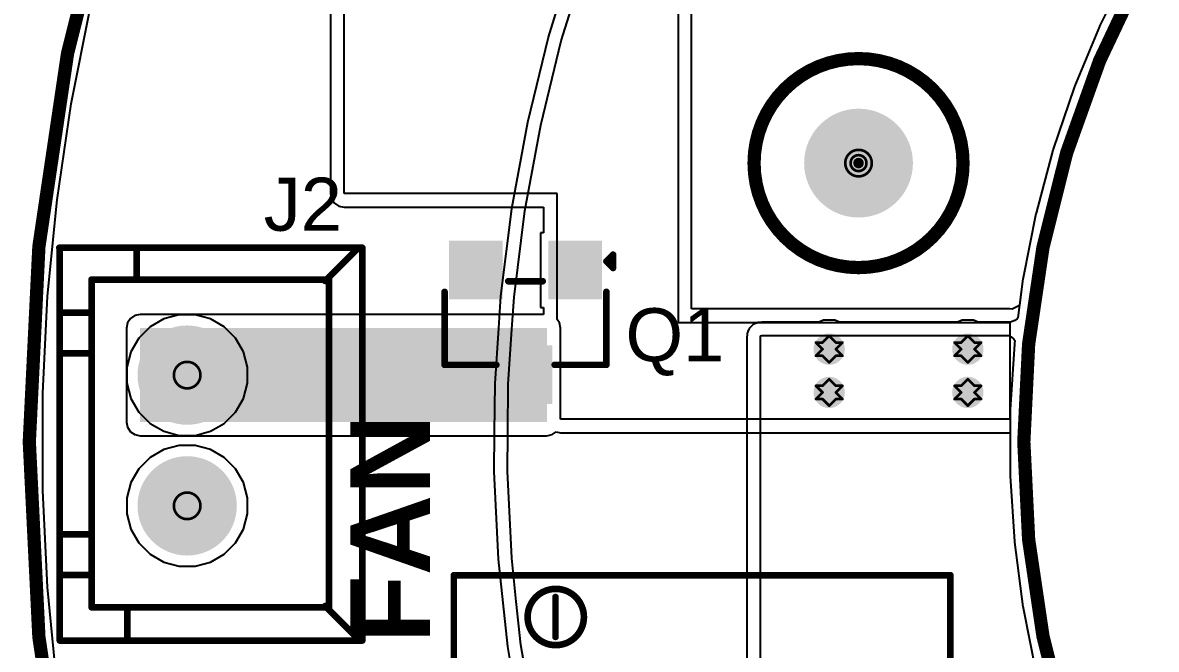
# Model space of a CAD drawing. Header units: inches. Extents: x -38 to 391, y -38 to 85.
# Drawn here: x -38.23 to -16.52, y -3.97 to 8.02 of the extents above; entities that cross this region are included whole.
import ezdxf

# ---------------------------------------------------------------- set-up
doc = ezdxf.new("R2010")
doc.units = ezdxf.units.IN
for name, color, linetype in [('Board Outline', 216, 'Continuous'), ('Bottom Layer', 5, 'Continuous'), ('Bottom Solder', 6, 'Continuous'), ('Dimension', 6, 'Continuous'), ('Drill Drawing', 1, 'Continuous'), ('Multi-Layer', 9, 'Continuous'), ('Pad Holes', 156, 'Continuous'), ('Top Layer', 1, 'Continuous'), ('Top Overlay', 2, 'Continuous'), ('Top Paste', 8, 'Continuous'), ('Top Solder', 216, 'Continuous'), ('Via Holes', 16, 'Continuous')]:
    doc.layers.add(name, color=color, linetype=linetype)
doc.styles.add('Arial', font='', dxfattribs={"height": 0.2})
doc.styles.add('Arial_Bold', font='', dxfattribs={"height": 0.2})
doc.styles.get('Arial').set_extended_font_data('Arial')
doc.styles.get('Arial_Bold').set_extended_font_data('Arial', bold=True)

msp = doc.modelspace()

# ---------------------------------------------------------------- hatches: boundary and pattern name
at = {"layer": 'Bottom Layer'}
h = msp.add_hatch(color=5, dxfattribs=at)
edge = h.paths.add_edge_path()
edge.add_arc((-35.07742794, 1.27635762), 0.8999982, 0, 360)
h = msp.add_hatch(color=5, dxfattribs=at)
edge = h.paths.add_edge_path()
edge.add_arc((-22.78656352, 1.77268886), 0.2999994, 0, 360)
h = msp.add_hatch(color=5, dxfattribs=at)
edge = h.paths.add_edge_path()
edge.add_arc((-20.13270548, 1.77268886), 0.2999994, 0, 360)
h = msp.add_hatch(color=5, dxfattribs=at)
edge = h.paths.add_edge_path()
edge.add_arc((-22.78656352, 0.94511114), 0.2999994, 0, 360)
h = msp.add_hatch(color=5, dxfattribs=at)
edge = h.paths.add_edge_path()
edge.add_arc((-20.13270548, 0.94511114), 0.2999994, 0, 360)
h = msp.add_hatch(color=5, dxfattribs=at)
edge = h.paths.add_edge_path()
edge.add_arc((-35.07736952, -1.22555762), 0.8999982, 0, 360)
at = {"layer": 'Bottom Solder'}
h = msp.add_hatch(color=6, dxfattribs=at)
edge = h.paths.add_edge_path()
edge.add_arc((-22.225, 5.334), 0.1016, 0, 360)
h = msp.add_hatch(color=6, dxfattribs=at)
edge = h.paths.add_edge_path()
edge.add_arc((-35.07742794, 1.27635762), 0.9507981999999999, 0, 360)
h = msp.add_hatch(color=6, dxfattribs=at)
edge = h.paths.add_edge_path()
edge.add_arc((-35.07736952, -1.22555762), 0.9507981999999999, 0, 360)
at = {"layer": 'Multi-Layer'}
h = msp.add_hatch(color=9, dxfattribs=at)
edge = h.paths.add_edge_path()
edge.add_arc((-35.07742794, 1.27635762), 0.8999982, 0, 360)
h = msp.add_hatch(color=9, dxfattribs=at)
edge = h.paths.add_edge_path()
edge.add_arc((-35.07736952, -1.22555762), 0.8999982, 0, 360)
at = {"layer": 'Pad Holes'}
h = msp.add_hatch(color=7, dxfattribs=at)
edge = h.paths.add_edge_path()
edge.add_arc((-22.225, 5.334), 1.0414, 0, 360)
h = msp.add_hatch(color=7, dxfattribs=at)
edge = h.paths.add_edge_path()
edge.add_arc((-35.07742794, 1.27635762), 0.499999, 0, 360)
h = msp.add_hatch(color=7, dxfattribs=at)
edge = h.paths.add_edge_path()
edge.add_arc((-35.07736952, -1.22555762), 0.499999, 0, 360)
at = {"layer": 'Top Layer'}
for points in [[(-29.14040019, 2.82600273), (-29.96040109, 2.82600273), (-29.96040109, 3.74600343), (-29.14040019, 3.74600343)], [(-27.24040399, 2.82599003), (-28.06040489, 2.82599003), (-28.06040489, 3.74599073), (-27.24040399, 3.74599073)], [(-35.97736772, 0.37635942), (-28.19041352, 0.37635942), (-28.19041352, 2.17635582), (-35.97736772, 2.17635582)], [(-28.19041224999999, 0.82600419), (-29.01041315, 0.82600419), (-29.01041315, 1.74600489), (-28.19041224999999, 1.74600489)]]:
    msp.add_hatch(color=1, dxfattribs=at).paths.add_polyline_path(points)
h = msp.add_hatch(color=1, dxfattribs=at)
edge = h.paths.add_edge_path()
edge.add_arc((-35.07742794, 1.27635762), 0.8999982, 0, 360)
h = msp.add_hatch(color=1, dxfattribs=at)
edge = h.paths.add_edge_path()
edge.add_arc((-22.78656352, 1.77268886), 0.2999994, 0, 360)
h = msp.add_hatch(color=1, dxfattribs=at)
edge = h.paths.add_edge_path()
edge.add_arc((-20.13270548, 1.77268886), 0.2999994, 0, 360)
h = msp.add_hatch(color=1, dxfattribs=at)
edge = h.paths.add_edge_path()
edge.add_arc((-22.78656352, 0.94511114), 0.2999994, 0, 360)
h = msp.add_hatch(color=1, dxfattribs=at)
edge = h.paths.add_edge_path()
edge.add_arc((-20.13270548, 0.94511114), 0.2999994, 0, 360)
h = msp.add_hatch(color=1, dxfattribs=at)
edge = h.paths.add_edge_path()
edge.add_arc((-35.07736952, -1.22555762), 0.8999982, 0, 360)
at = {"layer": 'Top Paste'}
for points in [[(-29.14040019, 2.82600273), (-29.96040109, 2.82600273), (-29.96040109, 3.74600343), (-29.14040019, 3.74600343)], [(-27.24040399, 2.82599003), (-28.06040489, 2.82599003), (-28.06040489, 3.74599073), (-27.24040399, 3.74599073)], [(-28.19041224999999, 0.82600419), (-29.01041315, 0.82600419), (-29.01041315, 1.74600489), (-28.19041224999999, 1.74600489)]]:
    msp.add_hatch(color=8, dxfattribs=at).paths.add_polyline_path(points)
at = {"layer": 'Top Solder'}
h = msp.add_hatch(color=216, dxfattribs=at)
edge = h.paths.add_edge_path()
edge.add_arc((-22.225, 5.334), 0.1016, 0, 360)
for points in [[(-29.03880019, 2.72440273), (-30.06200109, 2.72440273), (-30.06200109, 3.847603429999999), (-29.03880019, 3.847603429999999)], [(-27.13880399, 2.72439003), (-28.16200489, 2.72439003), (-28.16200489, 3.84759073), (-27.13880399, 3.84759073)], [(-28.08881225, 0.7244041899999999), (-29.11201315, 0.7244041899999999), (-29.11201315, 1.84760489), (-28.08881225, 1.84760489)]]:
    msp.add_hatch(color=216, dxfattribs=at).paths.add_polyline_path(points)
h = msp.add_hatch(color=216, dxfattribs=at)
edge = h.paths.add_edge_path()
edge.add_arc((-35.07742794, 1.27635762), 0.9507981999999999, 0, 360)
h = msp.add_hatch(color=216, dxfattribs=at)
edge = h.paths.add_edge_path()
edge.add_arc((-35.07736952, -1.22555762), 0.9507981999999999, 0, 360)
at = {"layer": 'Via Holes'}
h = msp.add_hatch(color=7, dxfattribs=at)
edge = h.paths.add_edge_path()
edge.add_arc((-22.78656352, 1.77268886), 0.1499997, 0, 360)
h = msp.add_hatch(color=7, dxfattribs=at)
edge = h.paths.add_edge_path()
edge.add_arc((-20.13270548, 1.77268886), 0.1499997, 0, 360)
h = msp.add_hatch(color=7, dxfattribs=at)
edge = h.paths.add_edge_path()
edge.add_arc((-22.78656352, 0.94511114), 0.1499997, 0, 360)
h = msp.add_hatch(color=7, dxfattribs=at)
edge = h.paths.add_edge_path()
edge.add_arc((-20.13270548, 0.94511114), 0.1499997, 0, 360)

# ---------------------------------------------------------------- linework, layer by layer
at = {"layer": 'Board Outline'}
for points, const_width in [([(38.1005842, 0, 1), (-38.0994158, 0, 1)], 0.254), ([(19.0606426, 0, 1), (-19.0606426, 0, 1)], 0.254), ([(-38.1629158, 0, 1), (-38.0359158, 0, 1)], 0.127), ([(-19.1241426, 0, 1), (-18.9971426, 0, 1)], 0.127)]:
    msp.add_lwpolyline(points, format="xyb", close=True, dxfattribs=dict(at, const_width=const_width))
at = {"layer": 'Bottom Layer'}
for p, q in [((-27.80314479999999, 8.92515868), (-28.16440646, 7.745420119999999)), ((-17.05509416, 9.08473926), (-17.6070514, 7.965475559999999)), ((-27.91459746, 7.676723279999999), (-27.55552274, 8.849319359999999)), ((-37.29516544, 6.47130024), (-36.93269982, 8.29353688)), ((-17.61404656, 7.950039979999999), (-18.09162244, 6.797073019999999)), ((-17.6092739, 7.95718246), (-17.61404656, 7.950039979999999)), ((-17.6070514, 7.965475559999999), (-17.6092739, 7.95718246)), ((-28.16617684, 7.73817858), (-28.56337442, 6.11219758)), ((-28.31002466, 6.05799144), (-27.91459746, 7.676723279999999)), ((-28.1661743, 7.73818366), (-28.16617684, 7.73817858)), ((-28.16440646, 7.745420119999999), (-28.1661743, 7.73818366)), ((-22.80837958, 7.257140679999999), (-23.1723565, 7.106376439999999)), ((-22.42198462, 7.334001079999999), (-22.80837958, 7.257140679999999)), ((-22.02801792, 7.334001079999999), (-22.42198462, 7.334001079999999)), ((-21.64162296, 7.257140679999999), (-22.02801792, 7.334001079999999)), ((-21.27764604, 7.106376439999999), (-21.64162296, 7.257140679999999)), ((-23.1723565, 7.106376439999999), (-23.4999276, 6.8875021)), ((-20.95007494, 6.8875021), (-21.27764604, 7.106376439999999)), ((-23.4999276, 6.8875021), (-23.77850464, 6.608925059999999)), ((-20.6714979, 6.608925059999999), (-20.95007494, 6.8875021)), ((-18.09759144, 6.78121072), (-18.49873364, 5.5994808)), ((-18.09329884, 6.7886453), (-18.09759144, 6.78121072)), ((-18.09162244, 6.797073019999999), (-18.09329884, 6.7886453)), ((-23.77850464, 6.608925059999999), (-23.99737898, 6.28135396)), ((-20.45262356, 6.28135396), (-20.6714979, 6.608925059999999)), ((-37.5677684, 4.6335696), (-37.29516544, 6.47130024)), ((-28.56337442, 6.11219758), (-28.86771468, 4.45872616)), ((-23.99737898, 6.28135396), (-24.14814322, 5.91737704)), ((-20.30185932, 5.91737704), (-20.45262356, 6.28135396)), ((-28.61167252, 4.41915042), (-28.31002466, 6.05799144)), ((-24.14814322, 5.91737704), (-24.22500108, 5.53098208)), ((-20.22499892, 5.53098208), (-20.30185932, 5.91737704)), ((-24.22500108, 5.53098208), (-24.22500108, 5.137015379999999)), ((-20.22499892, 5.137015379999999), (-20.22499892, 5.53098208)), ((-18.50365362, 5.58326036), (-18.82665018, 4.377824619999999)), ((-18.49985378, 5.590964179999999), (-18.50365362, 5.58326036)), ((-18.49873364, 5.5994808), (-18.49985378, 5.590964179999999)), ((-24.22500108, 5.137015379999999), (-24.14814322, 4.75062042)), ((-20.30185932, 4.75062042), (-20.22499892, 5.137015379999999)), ((-37.74987624, 2.78459184), (-37.5677684, 4.6335696)), ((-24.14814322, 4.75062042), (-23.99737898, 4.3866435)), ((-20.45262356, 4.3866435), (-20.30185932, 4.75062042)), ((-28.86771468, 4.45872616), (-29.07642394, 2.7904821)), ((-28.81852504, 2.76574758), (-28.61167252, 4.41915042)), ((-23.99737898, 4.3866435), (-23.77850464, 4.0590724)), ((-20.6714979, 4.0590724), (-20.45262356, 4.3866435)), ((-18.83049828, 4.36132224), (-19.0739649, 3.13733688)), ((-18.82721152, 4.3692572), (-18.83049828, 4.36132224)), ((-18.82665018, 4.377824619999999), (-18.82721152, 4.3692572)), ((-23.77850464, 4.0590724), (-23.4999276, 3.78049536)), ((-20.95007494, 3.78049536), (-20.6714979, 4.0590724)), ((-23.4999276, 3.78049536), (-23.1723565, 3.56162102)), ((-21.27764604, 3.56162102), (-20.95007494, 3.78049536)), ((-23.1723565, 3.56162102), (-22.80837958, 3.41085678)), ((-21.64162296, 3.41085678), (-21.27764604, 3.56162102)), ((-22.80837958, 3.41085678), (-22.42198462, 3.33399892)), ((-22.42198462, 3.33399892), (-22.02801792, 3.33399892)), ((-22.02801792, 3.33399892), (-21.64162296, 3.41085678)), ((-19.07672588, 3.12061606), (-19.17495276, 2.3745063)), ((-19.0739649, 3.12874914), (-19.07672588, 3.12061606)), ((-19.0739649, 3.13733688), (-19.0739649, 3.12874914)), ((-37.84103684, 0.9289542), (-37.74987624, 2.78459184)), ((-29.07642394, 2.7904821), (-29.11762528, 2.17547444)), ((-28.85922854, 2.1581618), (-28.81852504, 2.76574758)), ((-35.2293555, 2.43035582), (-35.52285504, 2.35171234)), ((-34.92550038, 2.43035582), (-35.2293555, 2.43035582)), ((-34.63200084, 2.35171234), (-34.92550038, 2.43035582)), ((-35.78599904, 2.19978478), (-36.0008551, 1.98492872)), ((-35.52285504, 2.35171234), (-35.78599904, 2.19978478)), ((-34.36885684, 2.19978478), (-34.63200084, 2.35171234)), ((-34.15400078, 1.98492872), (-34.36885684, 2.19978478)), ((-29.11762528, 2.17547444), (-29.18880623999999, 1.11299498)), ((-24.31569686, 2.1716492), (-24.34174202, 2.10877658)), ((-24.24424666, 2.24310194), (-24.31569686, 2.1716492)), ((-24.1813715, 2.26914456), (-24.24424666, 2.24310194)), ((-24.17819904, 2.27126292), (-24.1813715, 2.26914456)), ((-24.17445508, 2.27200714), (-24.17819904, 2.27126292)), ((-24.15088896, 2.28176836), (-24.17445508, 2.27200714)), ((-24.12961392, 2.286), (-24.15088896, 2.28176836)), ((-24.10410978, 2.286), (-24.12961392, 2.286)), ((-24.07909332, 2.29097586), (-24.10410978, 2.286)), ((-22.98297918, 2.29097586), (-24.07909332, 2.29097586)), ((-22.89676142, 2.32668826), (-22.98297918, 2.29097586)), ((-22.67636562, 2.32668826), (-22.89676142, 2.32668826)), ((-22.59014786, 2.29097586), (-22.67636562, 2.32668826)), ((-20.32912114, 2.29097586), (-22.59014786, 2.29097586)), ((-20.24290338, 2.32668826), (-20.32912114, 2.29097586)), ((-20.02250758, 2.32668826), (-20.24290338, 2.32668826)), ((-19.93628982, 2.29097586), (-20.02250758, 2.32668826)), ((-19.34814012, 2.29097586), (-19.93628982, 2.29097586)), ((-19.3366898, 2.28869748), (-19.34814012, 2.29097586)), ((-19.32508454, 2.28994716), (-19.3366898, 2.28869748)), ((-19.31458672, 2.28686614), (-19.32508454, 2.28994716)), ((-19.23370804, 2.32000044), (-19.31458672, 2.28686614)), ((-19.1902207, 2.35322872), (-19.23370804, 2.32000044)), ((-19.17495276, 2.3745063), (-19.1902207, 2.35322872)), ((-36.0008551, 1.98492872), (-36.15278266, 1.72178472)), ((-34.00207322, 1.72178472), (-34.15400078, 1.98492872)), ((-28.92990911999999, 1.10313978), (-28.85922854, 2.1581618)), ((-24.3586, 2.03151232), (-24.36357586, 2.00649586)), ((-24.36357586, 2.00649586), (-24.36357586, -4.245975759999999)), ((-24.35436836, 2.07829404), (-24.3586, 2.05702154)), ((-24.3586, 2.05702154), (-24.3586, 2.03151232)), ((-24.34460714, 2.10185762), (-24.35436836, 2.07829404)), ((-24.34386292, 2.10560158), (-24.34460714, 2.10185762)), ((-24.34174202, 2.10877658), (-24.34386292, 2.10560158)), ((-24.1046, 2.00649586), (-24.10036836, 2.02776836)), ((-24.1046, -5.76162424), (-24.1046, 2.00649586)), ((-24.10036836, 2.02776836), (-24.07909332, 2.032)), ((-24.07909332, 2.032), (-19.34814012, 2.032)), ((-19.34814012, 2.032), (-19.30448514, 2.00917048)), ((-19.30448514, 2.00917048), (-19.25307554, 1.96193918)), ((-19.25307554, 1.96193918), (-19.23237454, 1.93833242)), ((-19.24127724, 1.86646566), (-19.3228976, 0.6211747799999999)), ((-19.23905474, 1.8747613), (-19.24127724, 1.86646566)), ((-19.23237454, 1.93833242), (-19.23961608, 1.88333126)), ((-19.23961608, 1.88333126), (-19.23905474, 1.8747613)), ((-36.15278266, 1.72178472), (-36.23142614, 1.42828518)), ((-33.92342974, 1.42828518), (-34.00207322, 1.72178472)), ((-36.23142614, 1.42828518), (-36.23142614, 1.12443006)), ((-33.92342974, 1.12443006), (-33.92342974, 1.42828518)), ((-36.23142614, 1.12443006), (-36.15278266, 0.83093052)), ((-34.00207322, 0.83093052), (-33.92342974, 1.12443006)), ((-29.18880623999999, 1.11299498), (-29.19755908, 0.17494758)), ((-28.93859338, 0.17253204), (-28.92990911999999, 1.10313978)), ((-37.84103684, 0), (-37.84103684, 0.9289542)), ((-36.15278266, 0.83093052), (-36.0008551, 0.56778652)), ((-34.15400078, 0.56778652), (-34.00207322, 0.83093052)), ((-36.0008551, 0.56778652), (-35.78599904, 0.35293046)), ((-34.36885684, 0.35293046), (-34.15400078, 0.56778652)), ((-19.32177746, 0.61265816), (-19.32345132, 0.60423806)), ((-19.32345132, 0.60423806), (-19.32345132, -0.6437223599999999)), ((-19.3228976, 0.6211747799999999), (-19.32177746, 0.61265816)), ((-35.78599904, 0.35293046), (-35.52285504, 0.2010029)), ((-34.63200084, 0.2010029), (-34.36885684, 0.35293046)), ((-37.84103684, -0.9289567399999998), (-37.84103684, 0)), ((-35.52285504, 0.2010029), (-35.2293555, 0.12235942)), ((-35.2293555, 0.12235942), (-34.92550038, 0.12235942)), ((-34.92550038, 0.12235942), (-34.63200084, 0.2010029)), ((-29.19755908, 0.17494758), (-29.20449327999999, -0.5681776799999999)), ((-28.945459, -0.5631764199999999), (-28.93859338, 0.17253204)), ((-29.20449327999999, -0.5681776799999999), (-29.12342918, -2.24747074)), ((-28.86511626, -2.22751396), (-28.945459, -0.5631764199999999)), ((-19.32345132, -0.6437223599999999), (-19.32177746, -0.65214246)), ((-19.32177746, -0.65214246), (-19.3228976, -0.66065908)), ((-19.3228976, -0.66065908), (-19.24127724, -1.90594996)), ((-37.74987624, -2.7845893), (-37.84103684, -0.9289567399999998)), ((-19.24127724, -1.90594996), (-19.23905474, -1.9142456)), ((-19.23905474, -1.9142456), (-19.23961608, -1.92281556)), ((-19.23961608, -1.92281556), (-19.07672588, -3.160100359999999)), ((-29.12342918, -2.24747074), (-29.03465618, -3.0833949)), ((-28.77712812, -3.05604672), (-28.86511626, -2.22751396)), ((-37.56777094, -4.633564519999999), (-37.74987624, -2.7845893)), ((-29.03465618, -3.0833949), (-28.94588318, -3.91931398)), ((-28.68913998, -3.88457948), (-28.77712812, -3.05604672)), ((-19.07672588, -3.160100359999999), (-19.0739649, -3.16823344)), ((-19.0739649, -3.16823344), (-19.0739649, -3.17682118)), ((-19.0739649, -3.17682118), (-18.83049828, -4.400804)), ((-28.62267072, -4.28782226), (-28.68913998, -3.88457948)), ((-28.94588318, -3.91931398), (-28.94588572, -3.91931652)), ((-28.94588572, -3.91931652), (-28.94588318, -3.91931652)), ((-28.94588318, -3.91931652), (-28.889198, -4.2631995))]:
    msp.add_line(p, q, dxfattribs=at)
at = {"layer": 'Dimension'}
for points, const_width in [([(-20.22499892, 5.334, 1), (-24.22500108, 5.334, 1)], 0.254), ([(-24.28850108, 5.334, 1), (-24.16150108, 5.334, 1)], 0.127), ([(-20.28849892, 5.334, 1), (-20.16149892, 5.334, 1)], 0.127)]:
    msp.add_lwpolyline(points, format="xyb", close=True, dxfattribs=dict(at, const_width=const_width))
at = {"layer": 'Drill Drawing'}
for points, const_width in [([(-21.971, 5.334, 1), (-22.479, 5.334, 1)], 0.0508), ([(-22.0726, 5.334, 1), (-22.3774, 5.334, 1)], 0.0508), ([(-22.4917, 5.334, 1), (-22.4663, 5.334, 1)], 0.0254), ([(-22.3901, 5.334, 1), (-22.3647, 5.334, 1)], 0.0254), ([(-22.0853, 5.334, 1), (-22.0599, 5.334, 1)], 0.0254), ([(-21.9837, 5.334, 1), (-21.9583, 5.334, 1)], 0.0254), ([(-22.79926352, 2.02668886, 1), (-22.77386352, 2.02668886, 1)], 0.0254), ([(-22.79926352, 2.02668886, 1), (-22.77386352, 2.02668886, 1)], 0.0254), ([(-20.14540548, 2.02668886, 1), (-20.12000548, 2.02668886, 1)], 0.0254), ([(-20.14540548, 2.02668886, 1), (-20.12000548, 2.02668886, 1)], 0.0254), ([(-23.05326352, 1.89968886, 1), (-23.02786352, 1.89968886, 1)], 0.0254), ([(-23.05326352, 1.89968886, 1), (-23.02786352, 1.89968886, 1)], 0.0254), ([(-22.92626352, 1.89968886, 1), (-22.90086352, 1.89968886, 1)], 0.0254), ([(-22.92626352, 1.89968886, 1), (-22.90086352, 1.89968886, 1)], 0.0254), ([(-22.92626352, 1.77268886, 1), (-22.90086352, 1.77268886, 1)], 0.0254), ([(-22.92626352, 1.77268886, 1), (-22.90086352, 1.77268886, 1)], 0.0254), ([(-22.67226352, 1.89968886, 1), (-22.64686352, 1.89968886, 1)], 0.0254), ([(-22.67226352, 1.89968886, 1), (-22.64686352, 1.89968886, 1)], 0.0254), ([(-22.67226352, 1.77268886, 1), (-22.64686352, 1.77268886, 1)], 0.0254), ([(-22.67226352, 1.77268886, 1), (-22.64686352, 1.77268886, 1)], 0.0254), ([(-22.54526352, 1.89968886, 1), (-22.51986352, 1.89968886, 1)], 0.0254), ([(-22.54526352, 1.89968886, 1), (-22.51986352, 1.89968886, 1)], 0.0254), ([(-20.39940548, 1.89968886, 1), (-20.37400548, 1.89968886, 1)], 0.0254), ([(-20.39940548, 1.89968886, 1), (-20.37400548, 1.89968886, 1)], 0.0254), ([(-20.27240548, 1.89968886, 1), (-20.24700548, 1.89968886, 1)], 0.0254), ([(-20.27240548, 1.89968886, 1), (-20.24700548, 1.89968886, 1)], 0.0254), ([(-20.27240548, 1.77268886, 1), (-20.24700548, 1.77268886, 1)], 0.0254), ([(-20.27240548, 1.77268886, 1), (-20.24700548, 1.77268886, 1)], 0.0254), ([(-20.01840548, 1.89968886, 1), (-19.99300548, 1.89968886, 1)], 0.0254), ([(-20.01840548, 1.89968886, 1), (-19.99300548, 1.89968886, 1)], 0.0254), ([(-20.01840548, 1.77268886, 1), (-19.99300548, 1.77268886, 1)], 0.0254), ([(-20.01840548, 1.77268886, 1), (-19.99300548, 1.77268886, 1)], 0.0254), ([(-19.89140548, 1.89968886, 1), (-19.86600548, 1.89968886, 1)], 0.0254), ([(-19.89140548, 1.89968886, 1), (-19.86600548, 1.89968886, 1)], 0.0254), ([(-34.82342793999999, 1.27635762, 1), (-35.33142794, 1.27635762, 1)], 0.0508), ([(-23.05326352, 1.64568886, 1), (-23.02786352, 1.64568886, 1)], 0.0254), ([(-23.05326352, 1.64568886, 1), (-23.02786352, 1.64568886, 1)], 0.0254), ([(-22.92626352, 1.64568886, 1), (-22.90086352, 1.64568886, 1)], 0.0254), ([(-22.92626352, 1.64568886, 1), (-22.90086352, 1.64568886, 1)], 0.0254), ([(-22.79926352, 1.51868886, 1), (-22.77386352, 1.51868886, 1)], 0.0254), ([(-22.79926352, 1.51868886, 1), (-22.77386352, 1.51868886, 1)], 0.0254), ([(-22.67226352, 1.64568886, 1), (-22.64686352, 1.64568886, 1)], 0.0254), ([(-22.67226352, 1.64568886, 1), (-22.64686352, 1.64568886, 1)], 0.0254), ([(-22.54526352, 1.64568886, 1), (-22.51986352, 1.64568886, 1)], 0.0254), ([(-22.54526352, 1.64568886, 1), (-22.51986352, 1.64568886, 1)], 0.0254), ([(-20.39940548, 1.64568886, 1), (-20.37400548, 1.64568886, 1)], 0.0254), ([(-20.39940548, 1.64568886, 1), (-20.37400548, 1.64568886, 1)], 0.0254), ([(-20.27240548, 1.64568886, 1), (-20.24700548, 1.64568886, 1)], 0.0254), ([(-20.27240548, 1.64568886, 1), (-20.24700548, 1.64568886, 1)], 0.0254), ([(-20.14540548, 1.51868886, 1), (-20.12000548, 1.51868886, 1)], 0.0254), ([(-20.14540548, 1.51868886, 1), (-20.12000548, 1.51868886, 1)], 0.0254), ([(-20.01840548, 1.64568886, 1), (-19.99300548, 1.64568886, 1)], 0.0254), ([(-20.01840548, 1.64568886, 1), (-19.99300548, 1.64568886, 1)], 0.0254), ([(-19.89140548, 1.64568886, 1), (-19.86600548, 1.64568886, 1)], 0.0254), ([(-19.89140548, 1.64568886, 1), (-19.86600548, 1.64568886, 1)], 0.0254), ([(-35.34412794, 1.27635762, 1), (-35.31872794, 1.27635762, 1)], 0.0254), ([(-34.83612794, 1.27635762, 1), (-34.81072794, 1.27635762, 1)], 0.0254), ([(-23.05326352, 1.07211114, 1), (-23.02786352, 1.07211114, 1)], 0.0254), ([(-23.05326352, 1.07211114, 1), (-23.02786352, 1.07211114, 1)], 0.0254), ([(-22.92626352, 1.07211114, 1), (-22.90086352, 1.07211114, 1)], 0.0254), ([(-22.92626352, 1.07211114, 1), (-22.90086352, 1.07211114, 1)], 0.0254), ([(-22.79926352, 1.19911114, 1), (-22.77386352, 1.19911114, 1)], 0.0254), ([(-22.79926352, 1.19911114, 1), (-22.77386352, 1.19911114, 1)], 0.0254), ([(-22.67226352, 1.07211114, 1), (-22.64686352, 1.07211114, 1)], 0.0254), ([(-22.67226352, 1.07211114, 1), (-22.64686352, 1.07211114, 1)], 0.0254), ([(-22.54526352, 1.07211114, 1), (-22.51986352, 1.07211114, 1)], 0.0254), ([(-22.54526352, 1.07211114, 1), (-22.51986352, 1.07211114, 1)], 0.0254), ([(-20.39940548, 1.07211114, 1), (-20.37400548, 1.07211114, 1)], 0.0254), ([(-20.39940548, 1.07211114, 1), (-20.37400548, 1.07211114, 1)], 0.0254), ([(-20.27240548, 1.07211114, 1), (-20.24700548, 1.07211114, 1)], 0.0254), ([(-20.27240548, 1.07211114, 1), (-20.24700548, 1.07211114, 1)], 0.0254), ([(-20.14540548, 1.19911114, 1), (-20.12000548, 1.19911114, 1)], 0.0254), ([(-20.14540548, 1.19911114, 1), (-20.12000548, 1.19911114, 1)], 0.0254), ([(-20.01840548, 1.07211114, 1), (-19.99300548, 1.07211114, 1)], 0.0254), ([(-20.01840548, 1.07211114, 1), (-19.99300548, 1.07211114, 1)], 0.0254), ([(-19.89140548, 1.07211114, 1), (-19.86600548, 1.07211114, 1)], 0.0254), ([(-19.89140548, 1.07211114, 1), (-19.86600548, 1.07211114, 1)], 0.0254), ([(-22.92626352, 0.94511114, 1), (-22.90086352, 0.94511114, 1)], 0.0254), ([(-22.92626352, 0.94511114, 1), (-22.90086352, 0.94511114, 1)], 0.0254), ([(-22.67226352, 0.94511114, 1), (-22.64686352, 0.94511114, 1)], 0.0254), ([(-22.67226352, 0.94511114, 1), (-22.64686352, 0.94511114, 1)], 0.0254), ([(-20.27240548, 0.94511114, 1), (-20.24700548, 0.94511114, 1)], 0.0254), ([(-20.27240548, 0.94511114, 1), (-20.24700548, 0.94511114, 1)], 0.0254), ([(-20.01840548, 0.94511114, 1), (-19.99300548, 0.94511114, 1)], 0.0254), ([(-20.01840548, 0.94511114, 1), (-19.99300548, 0.94511114, 1)], 0.0254), ([(-23.05326352, 0.8181111399999998, 1), (-23.02786352, 0.8181111399999998, 1)], 0.0254), ([(-23.05326352, 0.8181111399999998, 1), (-23.02786352, 0.8181111399999998, 1)], 0.0254), ([(-22.92626352, 0.8181111399999998, 1), (-22.90086352, 0.8181111399999998, 1)], 0.0254), ([(-22.92626352, 0.8181111399999998, 1), (-22.90086352, 0.8181111399999998, 1)], 0.0254), ([(-22.79926352, 0.69111114, 1), (-22.77386352, 0.69111114, 1)], 0.0254), ([(-22.79926352, 0.69111114, 1), (-22.77386352, 0.69111114, 1)], 0.0254), ([(-22.67226352, 0.8181111399999998, 1), (-22.64686352, 0.8181111399999998, 1)], 0.0254), ([(-22.67226352, 0.8181111399999998, 1), (-22.64686352, 0.8181111399999998, 1)], 0.0254), ([(-22.54526352, 0.8181111399999998, 1), (-22.51986352, 0.8181111399999998, 1)], 0.0254), ([(-22.54526352, 0.8181111399999998, 1), (-22.51986352, 0.8181111399999998, 1)], 0.0254), ([(-20.39940548, 0.8181111399999998, 1), (-20.37400548, 0.8181111399999998, 1)], 0.0254), ([(-20.39940548, 0.8181111399999998, 1), (-20.37400548, 0.8181111399999998, 1)], 0.0254), ([(-20.27240548, 0.8181111399999998, 1), (-20.24700548, 0.8181111399999998, 1)], 0.0254), ([(-20.27240548, 0.8181111399999998, 1), (-20.24700548, 0.8181111399999998, 1)], 0.0254), ([(-20.14540548, 0.69111114, 1), (-20.12000548, 0.69111114, 1)], 0.0254), ([(-20.14540548, 0.69111114, 1), (-20.12000548, 0.69111114, 1)], 0.0254), ([(-20.01840548, 0.8181111399999998, 1), (-19.99300548, 0.8181111399999998, 1)], 0.0254), ([(-20.01840548, 0.8181111399999998, 1), (-19.99300548, 0.8181111399999998, 1)], 0.0254), ([(-19.89140548, 0.8181111399999998, 1), (-19.86600548, 0.8181111399999998, 1)], 0.0254), ([(-19.89140548, 0.8181111399999998, 1), (-19.86600548, 0.8181111399999998, 1)], 0.0254), ([(-34.82336952, -1.22555762, 1), (-35.33136952, -1.22555762, 1)], 0.0508), ([(-35.34406952, -1.22555762, 1), (-35.31866952, -1.22555762, 1)], 0.0254), ([(-34.83606952, -1.22555762, 1), (-34.81066952, -1.22555762, 1)], 0.0254)]:
    msp.add_lwpolyline(points, format="xyb", close=True, dxfattribs=dict(at, const_width=const_width))
at = {"layer": 'Drill Drawing', "const_width": 0.0508}
for points in [[(-22.91356352, 1.89968886), (-22.78656352, 2.02668886)], [(-22.78656352, 2.02668886), (-22.65956352, 1.89968886)], [(-20.25970548, 1.89968886), (-20.13270548, 2.02668886)], [(-20.13270548, 2.02668886), (-20.00570548, 1.89968886)], [(-23.04056352, 1.89968886), (-22.91356352, 1.77268886)], [(-23.04056352, 1.89968886), (-22.91356352, 1.89968886)], [(-23.04056352, 1.64568886), (-22.91356352, 1.77268886)], [(-22.65956352, 1.89968886), (-22.53256352, 1.89968886)], [(-22.65956352, 1.77268886), (-22.53256352, 1.89968886)], [(-22.65956352, 1.77268886), (-22.53256352, 1.64568886)], [(-20.38670548, 1.89968886), (-20.25970548, 1.77268886)], [(-20.38670548, 1.89968886), (-20.25970548, 1.89968886)], [(-20.38670548, 1.64568886), (-20.25970548, 1.77268886)], [(-20.00570548, 1.89968886), (-19.87870548, 1.89968886)], [(-20.00570548, 1.77268886), (-19.87870548, 1.89968886)], [(-20.00570548, 1.77268886), (-19.87870548, 1.64568886)], [(-23.04056352, 1.64568886), (-22.91356352, 1.64568886)], [(-22.91356352, 1.64568886), (-22.78656352, 1.51868886)], [(-22.78656352, 1.51868886), (-22.65956352, 1.64568886)], [(-22.65956352, 1.64568886), (-22.53256352, 1.64568886)], [(-20.38670548, 1.64568886), (-20.25970548, 1.64568886)], [(-20.25970548, 1.64568886), (-20.13270548, 1.51868886)], [(-20.13270548, 1.51868886), (-20.00570548, 1.64568886)], [(-20.00570548, 1.64568886), (-19.87870548, 1.64568886)], [(-23.04056352, 1.07211114), (-22.91356352, 0.94511114)], [(-23.04056352, 1.07211114), (-22.91356352, 1.07211114)], [(-22.91356352, 1.07211114), (-22.78656352, 1.19911114)], [(-22.78656352, 1.19911114), (-22.65956352, 1.07211114)], [(-22.65956352, 1.07211114), (-22.53256352, 1.07211114)], [(-22.65956352, 0.94511114), (-22.53256352, 1.07211114)], [(-20.38670548, 1.07211114), (-20.25970548, 0.94511114)], [(-20.38670548, 1.07211114), (-20.25970548, 1.07211114)], [(-20.25970548, 1.07211114), (-20.13270548, 1.19911114)], [(-20.13270548, 1.19911114), (-20.00570548, 1.07211114)], [(-20.00570548, 1.07211114), (-19.87870548, 1.07211114)], [(-20.00570548, 0.94511114), (-19.87870548, 1.07211114)], [(-23.04056352, 0.8181111399999998), (-22.91356352, 0.94511114)], [(-22.65956352, 0.94511114), (-22.53256352, 0.8181111399999998)], [(-20.38670548, 0.8181111399999998), (-20.25970548, 0.94511114)], [(-20.00570548, 0.94511114), (-19.87870548, 0.8181111399999998)], [(-23.04056352, 0.8181111399999998), (-22.91356352, 0.8181111399999998)], [(-22.91356352, 0.8181111399999998), (-22.78656352, 0.69111114)], [(-22.78656352, 0.69111114), (-22.65956352, 0.8181111399999998)], [(-22.65956352, 0.8181111399999998), (-22.53256352, 0.8181111399999998)], [(-20.38670548, 0.8181111399999998), (-20.25970548, 0.8181111399999998)], [(-20.25970548, 0.8181111399999998), (-20.13270548, 0.69111114)], [(-20.13270548, 0.69111114), (-20.00570548, 0.8181111399999998)], [(-20.00570548, 0.8181111399999998), (-19.87870548, 0.8181111399999998)]]:
    msp.add_lwpolyline(points, dxfattribs=at)
at = {"layer": 'Multi-Layer'}
for p, q in [((-16.8228264, 8.97019542), (-17.37478364, 7.850934259999999)), ((-17.37478364, 7.850934259999999), (-17.85235952, 6.697967299999999)), ((-22.80837958, 7.257140679999999), (-23.1723565, 7.106376439999999)), ((-22.42198462, 7.334001079999999), (-22.80837958, 7.257140679999999)), ((-22.225, 7.334001079999999), (-22.42198462, 7.334001079999999)), ((-22.02801792, 7.334001079999999), (-22.225, 7.334001079999999)), ((-21.64162296, 7.257140679999999), (-22.02801792, 7.334001079999999)), ((-21.27764604, 7.106376439999999), (-21.64162296, 7.257140679999999)), ((-23.1723565, 7.106376439999999), (-23.4999276, 6.8875021)), ((-20.95007494, 6.8875021), (-21.27764604, 7.106376439999999)), ((-23.4999276, 6.8875021), (-23.77850464, 6.608925059999999)), ((-20.6714979, 6.608925059999999), (-20.95007494, 6.8875021)), ((-23.77850464, 6.608925059999999), (-23.99737898, 6.28135396)), ((-20.45262356, 6.28135396), (-20.6714979, 6.608925059999999)), ((-17.85235952, 6.697967299999999), (-18.25350172, 5.516234839999999)), ((-23.99737898, 6.28135396), (-24.14814322, 5.91737704)), ((-20.30185932, 5.91737704), (-20.45262356, 6.28135396)), ((-24.14814322, 5.91737704), (-24.22500108, 5.53098208)), ((-20.22499892, 5.53098208), (-20.30185932, 5.91737704)), ((-24.22500108, 5.53098208), (-24.22500108, 5.334)), ((-20.22499892, 5.334), (-20.22499892, 5.53098208)), ((-18.25350172, 5.516234839999999), (-18.57649828, 4.310796559999999)), ((-24.22500108, 5.334), (-24.22500108, 5.334)), ((-24.22500108, 5.334), (-24.22500108, 5.137015379999999)), ((-20.22499892, 5.137015379999999), (-20.22499892, 5.334)), ((-24.22500108, 5.137015379999999), (-24.14814322, 4.75062042)), ((-20.30185932, 4.75062042), (-20.22499892, 5.137015379999999)), ((-24.14814322, 4.75062042), (-23.99737898, 4.3866435)), ((-20.45262356, 4.3866435), (-20.30185932, 4.75062042)), ((-23.99737898, 4.3866435), (-23.77850464, 4.0590724)), ((-20.6714979, 4.0590724), (-20.45262356, 4.3866435)), ((-18.57649828, 4.310796559999999), (-18.8199649, 3.08681374)), ((-23.77850464, 4.0590724), (-23.4999276, 3.78049536)), ((-20.95007494, 3.78049536), (-20.6714979, 4.0590724)), ((-23.4999276, 3.78049536), (-23.1723565, 3.56162102)), ((-21.27764604, 3.56162102), (-20.95007494, 3.78049536)), ((-23.1723565, 3.56162102), (-22.80837958, 3.41085678)), ((-21.64162296, 3.41085678), (-21.27764604, 3.56162102)), ((-22.80837958, 3.41085678), (-22.42198462, 3.33399892)), ((-22.42198462, 3.33399892), (-22.225, 3.33399892)), ((-22.225, 3.33399892), (-22.02801792, 3.33399892)), ((-22.02801792, 3.33399892), (-21.64162296, 3.41085678)), ((-18.8199649, 3.08681374), (-18.9828551, 1.84952894)), ((-18.9828551, 1.84952894), (-19.06447546, 0.60423806)), ((-19.06447546, 0.60423806), (-19.06447546, -0.01974088)), ((-19.06447546, -0.01974088), (-19.06447546, -0.01974088)), ((-19.06447546, -0.01974088), (-19.06447546, -0.6437223599999999)), ((-19.06447546, -0.6437223599999999), (-18.9828551, -1.88901324)), ((-18.9828551, -1.88901324), (-18.8199649, -3.12629804)), ((-18.8199649, -3.12629804), (-18.57649828, -4.35028086))]:
    msp.add_line(p, q, dxfattribs=at)
at = {"layer": 'Top Layer'}
for p, q in [((-32.33257948, 10.55040308), (-32.33257948, 4.75062042)), ((-32.07360361999999, 4.75062042), (-32.07360361999999, 10.55040308)), ((-25.6794, 9.0932), (-25.6794, 2.286)), ((-25.42042414, 2.54497586), (-25.42042414, 9.0932)), ((-17.05509416, 9.08473926), (-17.6070514, 7.965475559999999)), ((-37.29516544, 6.47130024), (-36.93269982, 8.29353688)), ((-17.61404656, 7.950039979999999), (-18.09162244, 6.797073019999999)), ((-17.6092739, 7.95718246), (-17.61404656, 7.950039979999999)), ((-17.6070514, 7.965475559999999), (-17.6092739, 7.95718246)), ((-22.80837958, 7.257140679999999), (-23.1723565, 7.106376439999999)), ((-22.42198462, 7.334001079999999), (-22.80837958, 7.257140679999999)), ((-22.02801792, 7.334001079999999), (-22.42198462, 7.334001079999999)), ((-21.64162296, 7.257140679999999), (-22.02801792, 7.334001079999999)), ((-21.27764604, 7.106376439999999), (-21.64162296, 7.257140679999999)), ((-23.1723565, 7.106376439999999), (-23.4999276, 6.8875021)), ((-20.95007494, 6.8875021), (-21.27764604, 7.106376439999999)), ((-23.4999276, 6.8875021), (-23.77850464, 6.608925059999999)), ((-20.6714979, 6.608925059999999), (-20.95007494, 6.8875021)), ((-18.09759144, 6.78121072), (-18.49873364, 5.5994808)), ((-18.09329884, 6.7886453), (-18.09759144, 6.78121072)), ((-18.09162244, 6.797073019999999), (-18.09329884, 6.7886453)), ((-23.77850464, 6.608925059999999), (-23.99737898, 6.28135396)), ((-20.45262356, 6.28135396), (-20.6714979, 6.608925059999999)), ((-37.5677684, 4.6335696), (-37.29516544, 6.47130024)), ((-23.99737898, 6.28135396), (-24.14814322, 5.91737704)), ((-20.30185932, 5.91737704), (-20.45262356, 6.28135396)), ((-24.14814322, 5.91737704), (-24.22500108, 5.53098208)), ((-20.22499892, 5.53098208), (-20.30185932, 5.91737704)), ((-24.22500108, 5.53098208), (-24.22500108, 5.137015379999999)), ((-20.22499892, 5.137015379999999), (-20.22499892, 5.53098208)), ((-18.50365362, 5.58326036), (-18.82665018, 4.377824619999999)), ((-18.49985378, 5.590964179999999), (-18.50365362, 5.58326036)), ((-18.49873364, 5.5994808), (-18.49985378, 5.590964179999999)), ((-24.22500108, 5.137015379999999), (-24.14814322, 4.75062042)), ((-20.30185932, 4.75062042), (-20.22499892, 5.137015379999999)), ((-37.74987624, 2.78459184), (-37.5677684, 4.6335696)), ((-32.33257948, 4.75062042), (-32.31286654, 4.6515147)), ((-32.31286654, 4.6515147), (-32.25672746, 4.567496579999999)), ((-32.25672746, 4.567496579999999), (-32.17270934, 4.5113575)), ((-27.99436362, 4.75062042), (-32.07360361999999, 4.75062042)), ((-27.99436362, 2.34013756), (-27.99436362, 4.75062042)), ((-24.14814322, 4.75062042), (-23.99737898, 4.3866435)), ((-20.45262356, 4.3866435), (-20.30185932, 4.75062042)), ((-32.17270934, 4.5113575), (-32.07360361999999, 4.49164456)), ((-32.07360361999999, 4.49164456), (-28.25333948, 4.49164456)), ((-28.25333948, 4.49164456), (-28.25333948, 3.99998946)), ((-23.99737898, 4.3866435), (-23.77850464, 4.0590724)), ((-20.6714979, 4.0590724), (-20.45262356, 4.3866435)), ((-18.83049828, 4.36132224), (-19.0739649, 3.13733688)), ((-18.82721152, 4.3692572), (-18.83049828, 4.36132224)), ((-18.82665018, 4.377824619999999), (-18.82721152, 4.3692572)), ((-28.25333948, 3.99998946), (-28.31440362, 3.99998946)), ((-28.31440362, 3.99998946), (-28.31440362, 2.5719913)), ((-23.77850464, 4.0590724), (-23.4999276, 3.78049536)), ((-20.95007494, 3.78049536), (-20.6714979, 4.0590724)), ((-23.4999276, 3.78049536), (-23.1723565, 3.56162102)), ((-21.27764604, 3.56162102), (-20.95007494, 3.78049536)), ((-23.1723565, 3.56162102), (-22.80837958, 3.41085678)), ((-21.64162296, 3.41085678), (-21.27764604, 3.56162102)), ((-22.80837958, 3.41085678), (-22.42198462, 3.33399892)), ((-22.42198462, 3.33399892), (-22.02801792, 3.33399892)), ((-22.02801792, 3.33399892), (-21.64162296, 3.41085678)), ((-19.07672588, 3.12061606), (-19.144107, 2.60879082)), ((-19.0739649, 3.12874914), (-19.07672588, 3.12061606)), ((-19.0739649, 3.13733688), (-19.0739649, 3.12874914)), ((-37.84103684, 0.9289542), (-37.74987624, 2.78459184)), ((-19.144107, 2.60879082), (-19.2818512, 2.53551944)), ((-36.07647343999999, 2.41561874), (-36.16049156, 2.35947966)), ((-35.97736772, 2.43533168), (-36.07647343999999, 2.41561874)), ((-28.25333948, 2.43533168), (-35.97736772, 2.43533168)), ((-28.31440362, 2.5719913), (-28.25333948, 2.5719913)), ((-28.25333948, 2.5719913), (-28.25333948, 2.43533168)), ((-19.3294, 2.54497586), (-25.42042414, 2.54497586)), ((-19.2818512, 2.53551944), (-19.3294, 2.54497586)), ((-36.21663064, 2.27546154), (-36.23634358, 2.17635582)), ((-36.23634358, 2.17635582), (-36.23634358, 0.37635942)), ((-36.16049156, 2.35947966), (-36.21663064, 2.27546154)), ((-27.95114806, 2.27546154), (-27.99436362, 2.34013756)), ((-27.93143512, 2.17635582), (-27.95114806, 2.27546154)), ((-27.93143512, 0.4318), (-27.93143512, 2.17635582)), ((-25.6794, 2.286), (-19.3294, 2.286)), ((-19.3294, 2.286), (-19.3294, 0.4318)), ((-37.84103684, 0), (-37.84103684, 0.9289542)), ((-36.23634358, 0.37635942), (-36.21663064, 0.2772537)), ((-36.21663064, 0.2772537), (-36.16049156, 0.19323558)), ((-19.3294, 0.4318), (-27.93143512, 0.4318)), ((-37.84103684, -0.9289567399999998), (-37.84103684, 0)), ((-36.16049156, 0.19323558), (-36.07647343999999, 0.1370965)), ((-36.07647343999999, 0.1370965), (-35.97736772, 0.11738356)), ((-35.97736772, 0.11738356), (-28.19041098, 0.11738356)), ((-28.19041098, 0.11738356), (-28.09130526, 0.1370965)), ((-28.09130526, 0.1370965), (-28.01342632, 0.18913348)), ((-28.01342632, 0.18913348), (-27.93143512, 0.17282414)), ((-27.93143512, 0.17282414), (-19.32940254, 0.17282414)), ((-19.32940254, 0.17282414), (-19.32345132, 0.16793972)), ((-19.32345132, 0.16793972), (-19.32345132, -0.6437223599999999)), ((-35.52279662, -0.1502029), (-35.78594062, -0.30213046)), ((-35.22929707999999, -0.07155942), (-35.52279662, -0.1502029)), ((-34.92544195999999, -0.07155942), (-35.22929707999999, -0.07155942)), ((-34.63194241999999, -0.1502029), (-34.92544195999999, -0.07155942)), ((-34.36879842, -0.30213046), (-34.63194241999999, -0.1502029)), ((-35.78594062, -0.30213046), (-36.00079667999999, -0.5169865199999999)), ((-34.15394236, -0.5169865199999999), (-34.36879842, -0.30213046)), ((-36.00079667999999, -0.5169865199999999), (-36.15272424, -0.7801305199999999)), ((-34.0020148, -0.7801305199999999), (-34.15394236, -0.5169865199999999)), ((-19.32345132, -0.6437223599999999), (-19.32177746, -0.65214246)), ((-36.15272424, -0.7801305199999999), (-36.23136772, -1.07363006)), ((-33.92337131999999, -1.07363006), (-34.0020148, -0.7801305199999999)), ((-19.32177746, -0.65214246), (-19.3228976, -0.66065908)), ((-19.3228976, -0.66065908), (-19.24127724, -1.90594996)), ((-37.74987624, -2.7845893), (-37.84103684, -0.9289567399999998)), ((-36.23136772, -1.07363006), (-36.23136772, -1.37748518)), ((-33.92337131999999, -1.37748518), (-33.92337131999999, -1.07363006)), ((-36.23136772, -1.37748518), (-36.15272424, -1.67098472)), ((-34.0020148, -1.67098472), (-33.92337131999999, -1.37748518)), ((-36.15272424, -1.67098472), (-36.00079667999999, -1.93412872)), ((-34.15394236, -1.93412872), (-34.0020148, -1.67098472)), ((-36.00079667999999, -1.93412872), (-35.78594062, -2.14898478)), ((-34.36879842, -2.14898478), (-34.15394236, -1.93412872)), ((-19.24127724, -1.90594996), (-19.23905474, -1.9142456)), ((-19.23905474, -1.9142456), (-19.23961608, -1.92281556)), ((-19.23961608, -1.92281556), (-19.07672588, -3.160100359999999)), ((-35.78594062, -2.14898478), (-35.52279662, -2.30091234)), ((-34.63194241999999, -2.30091234), (-34.36879842, -2.14898478)), ((-35.52279662, -2.30091234), (-35.22929707999999, -2.37955582)), ((-35.22929707999999, -2.37955582), (-34.92544195999999, -2.37955582)), ((-34.92544195999999, -2.37955582), (-34.63194241999999, -2.30091234)), ((-37.56777094, -4.633564519999999), (-37.74987624, -2.7845893)), ((-19.07672588, -3.160100359999999), (-19.0739649, -3.16823344)), ((-19.0739649, -3.16823344), (-19.0739649, -3.17682118)), ((-19.0739649, -3.17682118), (-18.83049828, -4.400804))]:
    msp.add_line(p, q, dxfattribs=at)
at = {"layer": 'Top Overlay', "const_width": 0.127}
for points in [[(-37.52468237999999, 3.71475), (-31.7246, 3.71475)], [(-37.51580254, -3.80365254), (-37.51579746, 3.696461999999999)], [(-36.04261524, 3.13055254), (-36.04260254, 3.714747459999999)], [(-32.43582285999999, 3.0797373), (-31.82617968, 3.68935762)], [(-31.82617968, 3.68935762), (-31.74999238, 3.68934238)], [(-31.7246, 3.71475), (-31.72458476, -3.785362)], [(-27.05099746, 3.45439492), (-26.92400254, 3.58139746)], [(-27.05099746, 3.45439492), (-26.92400254, 3.32739492)], [(-26.92400254, 3.32739492), (-26.92400254, 3.58139746)], [(-36.90622032, 3.10516016), (-36.90620254, -3.16864492)], [(-36.90622032, 3.10516016), (-32.38500254, 3.10514492)], [(-32.38500254, 3.10514492), (-32.38499492, 3.07972714)], [(-32.3596, -3.16865254), (-32.35959492, 3.10515)], [(-28.93060254, 3.07339746), (-28.27020254, 3.07340508)], [(-30.1498254, 1.47320254), (-30.1497873, 2.87021016)], [(-27.0510127, 1.47319238), (-27.05100762, 2.87018984)], [(-37.49040762, 2.47013984), (-36.90619492, 2.47015254)], [(-37.50309238, 1.69544746), (-36.91888984, 1.69544492)], [(-30.1498254, 1.47320254), (-29.15919999999999, 1.4732)], [(-28.04156698, 1.47320762), (-27.0510127, 1.47319238)], [(-37.49039999999999, -1.77165), (-36.9062, -1.77167032)], [(-37.50309746, -2.54635), (-36.91889746, -2.54634492)], [(-29.97219812, -7.45384082), (-29.97218287999999, -2.55377188)], [(-29.97218287999999, -2.55377188), (-20.47220188, -2.55375918)], [(-20.46687042, -7.453830659999999), (-20.46686788, -2.55377442)], [(-28.02623046, -3.35280508), (-28.02623046, -2.97179746)], [(-28.02623046, -3.35280508), (-28.02623046, -2.97179746)], [(-36.90620254, -3.16864492), (-32.3596, -3.16865254)], [(-36.22041524, -3.19405), (-36.22039746, -3.77826016)], [(-32.43580254, -3.14325508), (-31.82619746, -3.75285)], [(-28.02624062, -3.73380508), (-28.02623046, -3.35280508)], [(-31.82619746, -3.75285), (-31.74999746, -3.75283984)], [(-37.51580254, -3.80365254), (-31.72459746, -3.80364746)]]:
    msp.add_lwpolyline(points, dxfattribs=at)
at = {"layer": 'Top Overlay', "const_width": 0.0635}
for points in [[(-37.55643238, 3.71475, 1), (-37.49293238, 3.71475, 1)], [(-37.54754746, 3.696461999999999, 1), (-37.48404746, 3.696461999999999, 1)], [(-36.07435254, 3.714747459999999, 1), (-36.01085253999999, 3.714747459999999, 1)], [(-31.85792968, 3.68935762, 1), (-31.79442968, 3.68935762, 1)], [(-31.85792968, 3.68935762, 1), (-31.79442968, 3.68935762, 1)], [(-31.78174238, 3.68934238, 1), (-31.71824238, 3.68934238, 1)], [(-31.75635, 3.71475, 1), (-31.69285, 3.71475, 1)], [(-31.75635, 3.71475, 1), (-31.69285, 3.71475, 1)], [(-27.08274746, 3.45439492, 1), (-27.01924746, 3.45439492, 1)], [(-27.08274746, 3.45439492, 1), (-27.01924746, 3.45439492, 1)], [(-26.95575254, 3.58139746, 1), (-26.89225254, 3.58139746, 1)], [(-26.95575254, 3.58139746, 1), (-26.89225254, 3.58139746, 1)], [(-26.95575254, 3.32739492, 1), (-26.89225254, 3.32739492, 1)], [(-26.95575254, 3.32739492, 1), (-26.89225254, 3.32739492, 1)], [(-36.93797032, 3.10516016, 1), (-36.87447031999999, 3.10516016, 1)], [(-36.93797032, 3.10516016, 1), (-36.87447031999999, 3.10516016, 1)], [(-36.07436524, 3.13055254, 1), (-36.01086523999999, 3.13055254, 1)], [(-32.46757286, 3.0797373, 1), (-32.40407286, 3.0797373, 1)], [(-32.41675254, 3.10514492, 1), (-32.35325254, 3.10514492, 1)], [(-32.41675254, 3.10514492, 1), (-32.35325254, 3.10514492, 1)], [(-32.41674492, 3.07972714, 1), (-32.35324492, 3.07972714, 1)], [(-32.39134492, 3.10515, 1), (-32.32784492, 3.10515, 1)], [(-28.96235254, 3.07339746, 1), (-28.89885254, 3.07339746, 1)], [(-28.30195254, 3.07340508, 1), (-28.23845254, 3.07340508, 1)], [(-30.1815373, 2.87021016, 1), (-30.1180373, 2.87021016, 1)], [(-27.08275762, 2.87018984, 1), (-27.01925762, 2.87018984, 1)], [(-37.52215761999999, 2.47013984, 1), (-37.45865762, 2.47013984, 1)], [(-36.93794491999999, 2.47015254, 1), (-36.87444491999999, 2.47015254, 1)], [(-37.53484237999999, 1.69544746, 1), (-37.47134238, 1.69544746, 1)], [(-36.95063983999999, 1.69544492, 1), (-36.88713984, 1.69544492, 1)], [(-30.1815754, 1.47320254, 1), (-30.1180754, 1.47320254, 1)], [(-30.1815754, 1.47320254, 1), (-30.1180754, 1.47320254, 1)], [(-29.19095, 1.4732, 1), (-29.12745, 1.4732, 1)], [(-28.07331698, 1.47320762, 1), (-28.00981698, 1.47320762, 1)], [(-27.0827627, 1.47319238, 1), (-27.0192627, 1.47319238, 1)], [(-27.0827627, 1.47319238, 1), (-27.0192627, 1.47319238, 1)], [(-37.52215, -1.77165, 1), (-37.45865, -1.77165, 1)], [(-36.93795, -1.77167032, 1), (-36.87445, -1.77167032, 1)], [(-37.53484746, -2.54635, 1), (-37.47134746, -2.54635, 1)], [(-36.95064746, -2.54634492, 1), (-36.88714745999999, -2.54634492, 1)], [(-30.00393288, -2.55377188, 1), (-29.94043288, -2.55377188, 1)], [(-30.00393288, -2.55377188, 1), (-29.94043288, -2.55377188, 1)], [(-20.50395188, -2.55375918, 1), (-20.44045188, -2.55375918, 1)], [(-20.49861788, -2.55377442, 1), (-20.43511788, -2.55377442, 1)], [(-28.05798808, -2.81431746, 1), (-27.99448808, -2.81431746, 1)], [(-28.04782808, -2.81431746, 1), (-27.98432808, -2.81431746, 1)], [(-28.05798046, -2.97179746, 1), (-27.99448046, -2.97179746, 1)], [(-28.05798046, -2.97179746, 1), (-27.99448046, -2.97179746, 1)], [(-36.93795254, -3.16864492, 1), (-36.87445253999999, -3.16864492, 1)], [(-36.93795254, -3.16864492, 1), (-36.87445253999999, -3.16864492, 1)], [(-36.25216524, -3.19405, 1), (-36.18866524, -3.19405, 1)], [(-32.46755254, -3.14325508, 1), (-32.40405254, -3.14325508, 1)], [(-32.39135, -3.16865254, 1), (-32.32785, -3.16865254, 1)], [(-32.39135, -3.16865254, 1), (-32.32785, -3.16865254, 1)], [(-28.05798046, -3.35280508, 1), (-27.99448046, -3.35280508, 1)], [(-28.05798046, -3.35280508, 1), (-27.99448046, -3.35280508, 1)], [(-28.05798046, -3.35280508, 1), (-27.99448046, -3.35280508, 1)], [(-31.85794746, -3.75285, 1), (-31.79444746, -3.75285, 1)], [(-31.85794746, -3.75285, 1), (-31.79444746, -3.75285, 1)], [(-31.78174745999999, -3.75283984, 1), (-31.71824746, -3.75283984, 1)], [(-28.05799062, -3.73380508, 1), (-27.99449062, -3.73380508, 1)], [(-37.54755254, -3.80365254, 1), (-37.48405253999999, -3.80365254, 1)], [(-37.54755254, -3.80365254, 1), (-37.48405253999999, -3.80365254, 1)], [(-36.25214746, -3.77826016, 1), (-36.18864746, -3.77826016, 1)], [(-31.75634746, -3.80364746, 1), (-31.69284746, -3.80364746, 1)], [(-31.75633476, -3.785362, 1), (-31.69283476, -3.785362, 1)]]:
    msp.add_lwpolyline(points, format="xyb", close=True, dxfattribs=at)
at = {"layer": 'Top Overlay', "const_width": 0.127}
msp.add_lwpolyline([(-28.01607808, -2.81431746, -212.126453473631), (-28.02623808, -2.81431746)], format="xyb", dxfattribs=at)

# ---------------------------------------------------------------- texts
at = {"layer": 'Top Overlay', "style": 'Arial'}
for s, p in [('J2', (-33.61239149999999, 4.0387651)), ('Q1', (-26.6867259, 1.54016964))]:
    msp.add_text(s, height=1.016, dxfattribs=at).set_placement(p)
at = {"layer": 'Top Overlay', "style": 'Arial_Bold'}
msp.add_text('FAN', height=1.524, rotation=90, dxfattribs=at).set_placement((-30.4292, -3.85444746))

doc.saveas('drawing.dxf')
